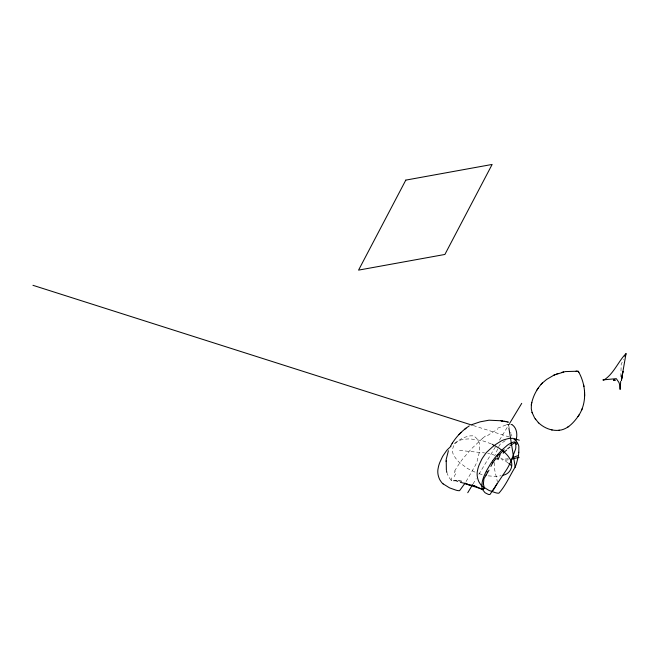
<?xml version="1.0" encoding="UTF-8"?>
<svg xmlns="http://www.w3.org/2000/svg" width="659" height="659" viewBox="0 0 659 659"><rect width="100%" height="100%" fill="white"/><g stroke="black" fill="none" stroke-linecap="round" stroke-linejoin="round"><path stroke-width="0.49" stroke-dasharray="3.29 2.47" d="M620.836 376.676L621.19 364.196L623.546 359.402M494.456 462.486L494.25 466.144A13.872 9.415 84.7 0 0 494.39 468.508L497.388 481.754M451.357 477.882L451.242 480.477A4.045 1.713 -38.4 0 0 451.654 480.749L452.263 480.839M497.652 448.911L495.832 453.631A15.388 10.445 84.7 0 0 495.502 454.891M498.657 446.604L500.239 444.15L505.264 440.64M454.57 471.152L456.761 467.495M473.03 483.961L476.21 478.706M478.854 474.323L495.263 447.156M499.497 440.146L509.028 424.371M466.07 481.548L475.155 465.732A42.703 31.78 86.1 0 0 475.897 464.249A23.436 17.439 86.1 0 0 477.083 461.292L479.324 452.362L479.521 443.96A5.124 3.814 86.1 0 0 479.299 443.005L479.101 442.436A8.971 6.672 86.1 0 0 478.722 441.579L477.791 439.973A25.965 19.325 86.1 0 0 476.704 438.441L473.788 435.821L470.065 435.887A90.275 67.185 86.1 0 0 468.129 436.291L464.323 437.403A36.047 26.83 86.1 0 0 462.058 438.383L456.876 441.621A133.003 98.982 86.1 0 0 453.779 443.944M482.825 438.078L472.61 447.7A57.144 28.411 -37.3 0 0 469.908 450.468L462.099 459.71A76.683 38.074 -37.3 0 0 456.827 467.495M497.52 428.259L506.392 424.824M508.484 459.768L502.595 460.806M508.27 458.755L501.466 459.471M508.756 424.585L507.685 424.651M509.028 424.544L509.909 424.445M459.48 450.418L483.928 452.84A61.353 31.418 28.1 0 1 484.571 452.947M488.22 475.847L493.929 476.325A41.344 21.17 28.1 0 0 501.161 475.699M482.141 474.604L476.819 472.898M473.228 425.533L509.514 437.082M495.14 455.451L492.635 454.521A11.878 6.079 28.1 0 0 491.153 454.092L490.329 453.903A61.353 31.418 28.1 0 0 487.734 453.408M491.235 443.828L482.231 440.64L470.452 438.919A41.344 21.17 28.1 0 0 463.219 439.545C454.619 440.105 449.133 450.163 454.941 457.148A23.831 12.2 28.1 0 0 459.381 462.461L467.75 468.648L476.062 472.627M508.254 463.071L502.891 459.274A24.416 12.505 28.1 0 0 498.921 457.074M451.11 480.254L448.573 476.712L447.099 473.327M511.038 433.169L510.692 432.362M509.168 427.584L508.427 424.223M454.166 476.655A30.108 11.145 -46.1 0 1 456.679 472.099M454.298 472.717A71.263 34.095 -38.5 0 1 455.237 471.061M482.874 438.12A28.518 14.259 -37.2 0 1 486.985 434.858M487.471 435.681A48.939 24.729 -37.2 0 1 497.619 429.38M506.4 424.791A13.608 7.776 -38.5 0 1 507.446 424.643M507.405 424.726A12.257 7.373 -41.6 0 1 507.661 424.709M511.541 434.372A2.702 1.837 84.7 0 1 511.804 436.044"/><path stroke-width="0.99" d="M578.783 415.376C587.103 402.55 586.073 385.334 578.816 372.253M584.624 395.721L584.632 395.12M584.632 394.486L584.632 393.901M620.696 381.355L620.119 389.444L619.633 384.823A8.88 6.03 84.7 0 0 618.883 382.393L616.313 378.661L602.861 379.889L603.652 380.152C613.545 374.353 618.653 360.687 626.025 353.644L621.437 380.045M448.4 450.731L446.209 459.364L446.365 470.024M446.044 461.341L446.077 460.88M531.36 404.684L531.302 408.868L532.126 412.715M531.409 404.346C532.826 396.784 536.41 389.617 541.525 383.868M531.319 404.997L531.451 404.033M621.396 380.325L622.887 371.585M621.421 380.152L622.928 371.437M515.873 440.789C517.612 435.5 517.15 428.482 512.438 424.915M531.788 402.394L531.508 403.712M626.025 353.644L624.897 356.519M581.452 410.598L581.716 409.98M581.996 409.321L582.251 408.712M496.631 484.373L496.87 483.887M490.889 466.44L492.372 463.549A16.796 12.612 89.4 0 1 492.883 462.807M488.986 470.164L483.928 478.829L483.418 483.475M496.005 485.576L496.342 484.933M495.634 486.284L493.443 489.859L491.729 491.35M450.649 446.036C455.056 437.922 461.572 430.928 469.299 425.887M452.14 443.499L452.56 442.782M467.742 492.726L472.503 484.835M509.555 423.49L521.73 403.341M465.122 483.055L459.652 490.568A2.496 1.853 86.1 0 1 459.183 490.716L457.865 490.601A30.479 22.678 86.1 0 1 455.427 489.958L450.023 488.047A14.284 10.626 86.1 0 1 449.043 487.569L447.535 486.622A60.603 45.109 86.1 0 0 446.596 486.029L443.153 483.895M492.841 462.758L494.184 460.83M537.011 389.939L537.382 389.378M537.793 388.736L538.156 388.176M559.178 430.294C567.613 429.479 573.767 422.501 578.363 416.01M578.001 416.57L579.146 414.808M486.564 474.323L486.021 475.147M495.617 458.829L496.169 458.046M492.883 460.509L494.242 458.598A23.617 8.781 -66.6 0 1 495.214 457.338L500.082 451.959A125.35 46.608 -66.6 0 1 503.179 448.886L507.158 445.393A35.084 13.048 -66.6 0 1 508.764 444.273L511.293 442.889A90.497 33.642 -66.6 0 1 512.545 442.337L514.564 441.876A5.733 2.134 -66.6 0 1 514.976 442.14L515.618 444.125A28.988 10.775 -66.6 0 1 515.791 445.451L515.849 446.86A9.803 3.649 -66.6 0 1 515.808 447.626L515.758 448.145A5.387 2.002 -66.6 0 1 515.593 449.018L511.12 460.971A103.611 38.527 -66.6 0 1 510.124 463.071L508.979 465.411A21.656 8.048 -66.6 0 1 507.405 468.277A39.268 14.597 -66.6 0 1 506.532 469.735L490.09 494.324A2.463 0.914 -66.6 0 1 489.769 494.505L489.044 494.522A32.612 12.126 -66.6 0 1 487.825 494.143L485.271 492.85A15.643 5.816 -66.6 0 1 484.851 492.487L482.536 489.596A12.084 4.489 -66.6 0 1 482.05 487.989A26.854 9.984 -66.6 0 1 481.984 487.536L481.869 486.408A11.442 4.259 -66.6 0 1 481.869 485.279L481.918 484.538A18.592 6.911 -66.6 0 1 482.133 482.792L482.38 481.408A12.694 4.72 -66.6 0 1 483.887 476.49L485.189 473.516A28.535 10.61 -66.6 0 1 487.141 469.686L490.197 464.463A21.582 8.023 -66.6 0 1 491.087 463.096L492.619 460.888M495.346 459.224L494.481 460.427M542.019 383.34L546.649 379.427L553.922 375.169M541.064 384.354L542.472 382.854M498.476 455.278L504.234 449.792M458.853 434.643L461.168 432.37M450.945 446.267L447.337 449.743A25.619 19.062 86.1 0 0 446.308 450.995L443.194 455.509A23.51 17.496 86.1 0 0 442.378 456.901L439.882 462.247A30.668 22.826 86.1 0 0 438.564 466.226L437.938 469.356A12.702 9.457 86.1 0 0 438.169 475.139L438.433 476.144A17.299 12.875 86.1 0 0 439.067 478.08L439.413 478.912A10.371 7.719 86.1 0 0 440.072 480.18L441.192 481.836A10.808 8.04 86.1 0 0 443.145 483.92M466.02 428.152L464.397 429.52M567.646 427.205L568.742 426.406M513.756 443.318L515.602 442.519M513.204 443.705L510.14 445.451M483.5 489.003L484.357 488.212M554.499 374.905L565.29 371.585L578.182 371.206M553.371 375.416L555.026 374.666M517.727 455.74L512.381 457.708M472.033 424.561L480.147 421.834L489.011 420.195L500.98 420.763L508.344 422.155L507.751 421.966M556.212 374.188L556.748 373.991M557.465 373.727L557.975 373.538M503.13 475.188C510.98 473.829 514.498 464.249 509.432 458.096A23.831 12.2 28.1 0 0 505 452.782L499.036 448.087L492.158 444.273M519.103 457.346L511.565 459.134M562.028 372.261L562.506 372.154M563.198 371.989L563.643 371.882M474.579 485.872L481.268 489.003L483.047 489.2A6.73 3.229 -84.1 0 0 483.492 488.945M453.631 480.708L455.023 480.568A7.875 3.995 -44.3 0 1 455.394 480.584A8.551 4.358 -44.9 0 1 455.896 480.633M538.551 422.773C543.922 427.905 551.451 431.044 558.939 430.311M558.593 430.352L559.524 430.253M577.169 371.182L576.057 371.157M501.491 420.821L502.891 421.002L500.98 420.763M613.414 379.905L615.144 380.169M511.079 424.495L511.977 424.717M506.153 421.562L504.267 421.2M551.369 429.792L552.143 429.956M455.888 480.642L457.675 481.367M473.368 485.535L473.854 485.658M467.676 484.052L460.443 482.363M464.463 483.533L482.767 489.291M32.95 285.306L472.248 425.22M514.415 438.647L519.317 440.204M470.641 485.164L469.982 484.867M508.839 463.516L511.623 465.699M532.019 412.377L534.663 418.078L538.428 422.658M538.263 422.501L538.7 422.921M535.281 419L535.751 419.635M578.388 371.346L578.841 372.302M446.86 472.519L446.497 470.823M583.676 384.905L583.759 385.35M583.89 386.05L583.981 386.528M508.905 428.128L515.239 467.305M483.492 484.258L484.143 487.372A3.336 2.092 32.4 0 1 484.225 487.833M584.467 390.754L584.508 391.298M584.549 392.064L584.591 392.632M473.887 485.625A42.703 22.521 -41.9 0 1 474.612 485.84M471.169 485.09A17.01 8.88 -40.7 0 1 473.401 485.485M467.42 484.373A40.529 21.467 -39.3 0 1 469.785 485.082M461.539 481.235A47.983 22.505 -31.4 0 1 458.59 480.535M484.06 487.817A4.465 2.496 38.9 0 1 484.208 488.138M483.352 484.604A14.02 3.204 -88.9 0 1 483.269 483.788M500.189 454.603A42.201 5.774 -60.8 0 1 498.047 459.644M487.1 471.482A47.934 1.573 -62.4 0 1 486.82 472.025M516.672 444.528A22.711 6.285 79.7 0 1 516.813 442.807M496.87 459.232A33.469 20.758 -89 0 1 497.751 457.956M497.15 456.811A37.637 26.385 79.4 0 1 497.685 456.185M497.191 455.295A50.076 34.532 81.6 0 1 498.039 454.43M503.155 453.235A49.153 12.455 -56.5 0 1 506.672 450.048M507.702 448.771A47.464 18.353 -69.4 0 1 509.885 447.131M518.79 452.28L518.427 456.094L516.409 463.796A23.436 17.439 86.1 0 1 515.214 466.745A42.703 31.78 86.1 0 1 514.481 468.236C509.473 476.539 505.469 485.856 498.978 493.072A2.496 1.853 86.1 0 1 498.509 493.22L497.199 493.105A30.479 22.678 86.1 0 1 494.752 492.462L489.349 490.551A14.284 10.626 86.1 0 1 488.377 490.074L486.861 489.126A60.603 45.109 86.1 0 0 485.922 488.533L482.487 486.4A10.808 8.04 86.1 0 1 480.526 484.332L479.398 482.685A10.371 7.719 86.1 0 1 478.739 481.408L478.393 480.584A17.299 12.875 86.1 0 1 477.759 478.648L477.511 477.635A12.702 9.457 86.1 0 1 477.273 471.86L477.899 468.73A30.668 22.826 86.1 0 1 479.208 464.76L481.704 459.405A23.51 17.496 86.1 0 1 482.52 458.013L485.634 453.499A25.619 19.062 86.1 0 1 486.663 452.247L492.355 447.041A133.003 98.982 86.1 0 1 496.202 444.125L501.384 440.887A36.047 26.83 86.1 0 1 503.649 439.907L507.455 438.795A90.275 67.185 86.1 0 1 509.391 438.392L513.114 438.326L516.03 440.945A25.965 19.325 86.1 0 1 517.117 442.477L518.048 444.084A8.971 6.672 86.1 0 1 518.427 444.932L518.625 445.509A5.124 3.814 86.1 0 1 518.847 446.464L518.79 452.28M405.804 180.113L358.562 270.124L444.891 254.456L492.133 164.445L405.804 180.113M614.896 380.111L613.513 379.905L614.979 380.136"/></g></svg>
